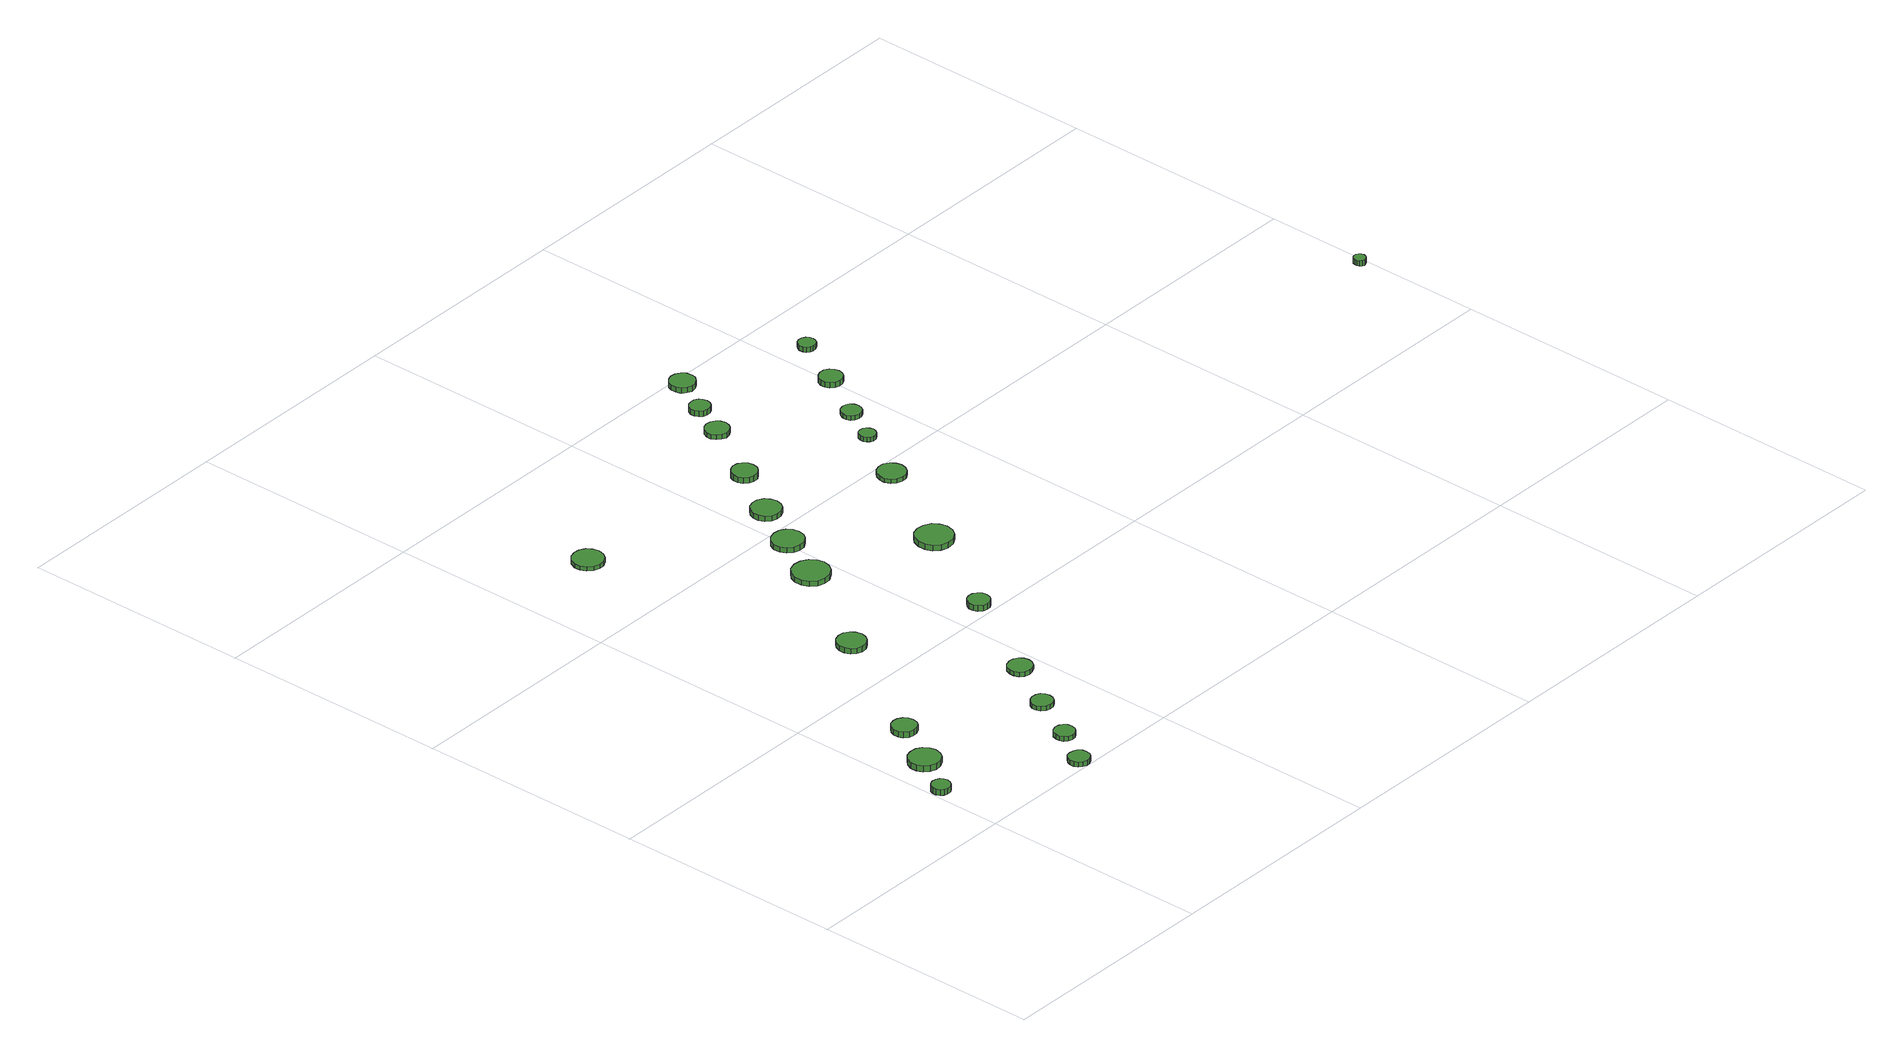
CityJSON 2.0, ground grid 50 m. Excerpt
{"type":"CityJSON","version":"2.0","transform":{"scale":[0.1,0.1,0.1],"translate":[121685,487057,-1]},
"CityObjects":{
"tree1":{"type":"SolitaryVegetationObject","attributes":{"function":"something"},"geometry":[{"type":"MultiSurface","lod":"1","boundaries":[[[0,1,2,3,4,5,6,7,8,9,10,11,12,13,14]],[[15,16,17,18,19,20,21,22,23,24,25,26,27,28,29]],[[0,29,28,1]],[[1,28,27,2]],[[2,27,26,3]],[[3,26,25,4]],[[4,25,24,5]],[[5,24,23,6]],[[6,23,22,7]],[[7,22,21,8]],[[8,21,20,9]],[[9,20,19,10]],[[10,19,18,11]],[[11,18,17,12]],[[12,17,16,13]],[[13,16,15,14]],[[14,15,29,0]]]}]},
"tree2":{"type":"SolitaryVegetationObject","attributes":{"function":"something"},"geometry":[{"type":"MultiSurface","lod":"1","boundaries":[[[30,31,32,33,34,35,36,37,38,39,40,41,42,43,44]],[[45,46,47,48,49,50,51,52,53,54,55,56,57,58,59]],[[30,59,58,31]],[[31,58,57,32]],[[32,57,56,33]],[[33,56,55,34]],[[34,55,54,35]],[[35,54,53,36]],[[36,53,52,37]],[[37,52,51,38]],[[38,51,50,39]],[[39,50,49,40]],[[40,49,48,41]],[[41,48,47,42]],[[42,47,46,43]],[[43,46,45,44]],[[44,45,59,30]]]}]},
"tree3":{"type":"SolitaryVegetationObject","attributes":{"function":"something"},"geometry":[{"type":"MultiSurface","lod":"1","boundaries":[[[60,61,62,63,64,65,66,67,68,69,70,71,72,73,74]],[[75,76,77,78,79,80,81,82,83,84,85,86,87,88,89]],[[60,89,88,61]],[[61,88,87,62]],[[62,87,86,63]],[[63,86,85,64]],[[64,85,84,65]],[[65,84,83,66]],[[66,83,82,67]],[[67,82,81,68]],[[68,81,80,69]],[[69,80,79,70]],[[70,79,78,71]],[[71,78,77,72]],[[72,77,76,73]],[[73,76,75,74]],[[74,75,89,60]]]}]},
"tree4":{"type":"SolitaryVegetationObject","attributes":{"function":"something"},"geometry":[{"type":"MultiSurface","lod":"1","boundaries":[[[90,91,92,93,94,95,96,97,98,99,100,101,102,103,104]],[[105,106,107,108,109,110,111,112,113,114,115,116,117,118,119]],[[90,119,118,91]],[[91,118,117,92]],[[92,117,116,93]],[[93,116,115,94]],[[94,115,114,95]],[[95,114,113,96]],[[96,113,112,97]],[[97,112,111,98]],[[98,111,110,99]],[[99,110,109,100]],[[100,109,108,101]],[[101,108,107,102]],[[102,107,106,103]],[[103,106,105,104]],[[104,105,119,90]]]}]},
"tree5":{"type":"SolitaryVegetationObject","attributes":{"function":"something"},"geometry":[{"type":"MultiSurface","lod":"1","boundaries":[[[120,121,122,123,124,125,126,127,128,129,130,131,132,133,134]],[[135,136,137,138,139,140,141,142,143,144,145,146,147,148,149]],[[120,149,148,121]],[[121,148,147,122]],[[122,147,146,123]],[[123,146,145,124]],[[124,145,144,125]],[[125,144,143,126]],[[126,143,142,127]],[[127,142,141,128]],[[128,141,140,129]],[[129,140,139,130]],[[130,139,138,131]],[[131,138,137,132]],[[132,137,136,133]],[[133,136,135,134]],[[134,135,149,120]]]}]},
"tree6":{"type":"SolitaryVegetationObject","attributes":{"function":"something"},"geometry":[{"type":"MultiSurface","lod":"1","boundaries":[[[150,151,152,153,154,155,156,157,158,159,160,161,162,163,164]],[[165,166,167,168,169,170,171,172,173,174,175,176,177,178,179]],[[150,179,178,151]],[[151,178,177,152]],[[152,177,176,153]],[[153,176,175,154]],[[154,175,174,155]],[[155,174,173,156]],[[156,173,172,157]],[[157,172,171,158]],[[158,171,170,159]],[[159,170,169,160]],[[160,169,168,161]],[[161,168,167,162]],[[162,167,166,163]],[[163,166,165,164]],[[164,165,179,150]]]}]},
"tree7":{"type":"SolitaryVegetationObject","attributes":{"function":"something"},"geometry":[{"type":"MultiSurface","lod":"1","boundaries":[[[180,181,182,183,184,185,186,187,188,189,190,191,192,193,194]],[[195,196,197,198,199,200,201,202,203,204,205,206,207,208,209]],[[180,209,208,181]],[[181,208,207,182]],[[182,207,206,183]],[[183,206,205,184]],[[184,205,204,185]],[[185,204,203,186]],[[186,203,202,187]],[[187,202,201,188]],[[188,201,200,189]],[[189,200,199,190]],[[190,199,198,191]],[[191,198,197,192]],[[192,197,196,193]],[[193,196,195,194]],[[194,195,209,180]]]}]},
"tree8":{"type":"SolitaryVegetationObject","attributes":{"function":"something"},"geometry":[{"type":"MultiSurface","lod":"1","boundaries":[[[210,211,212,213,214,215,216,217,218,219,220,221,222,223,224]],[[225,226,227,228,229,230,231,232,233,234,235,236,237,238,239]],[[210,239,238,211]],[[211,238,237,212]],[[212,237,236,213]],[[213,236,235,214]],[[214,235,234,215]],[[215,234,233,216]],[[216,233,232,217]],[[217,232,231,218]],[[218,231,230,219]],[[219,230,229,220]],[[220,229,228,221]],[[221,228,227,222]],[[222,227,226,223]],[[223,226,225,224]],[[224,225,239,210]]]}]},
"tree9":{"type":"SolitaryVegetationObject","attributes":{"function":"something"},"geometry":[{"type":"MultiSurface","lod":"1","boundaries":[[[240,241,242,243,244,245,246,247,248,249,250,251,252,253,254]],[[255,256,257,258,259,260,261,262,263,264,265,266,267,268,269]],[[240,269,268,241]],[[241,268,267,242]],[[242,267,266,243]],[[243,266,265,244]],[[244,265,264,245]],[[245,264,263,246]],[[246,263,262,247]],[[247,262,261,248]],[[248,261,260,249]],[[249,260,259,250]],[[250,259,258,251]],[[251,258,257,252]],[[252,257,256,253]],[[253,256,255,254]],[[254,255,269,240]]]}]},
"tree10":{"type":"SolitaryVegetationObject","attributes":{"function":"something"},"geometry":[{"type":"MultiSurface","lod":"1","boundaries":[[[270,271,272,273,274,275,276,277,278,279,280,281,282,283,284]],[[285,286,287,288,289,290,291,292,293,294,295,296,297,298,299]],[[270,299,298,271]],[[271,298,297,272]],[[272,297,296,273]],[[273,296,295,274]],[[274,295,294,275]],[[275,294,293,276]],[[276,293,292,277]],[[277,292,291,278]],[[278,291,290,279]],[[279,290,289,280]],[[280,289,288,281]],[[281,288,287,282]],[[282,287,286,283]],[[283,286,285,284]],[[284,285,299,270]]]}]},
"tree11":{"type":"SolitaryVegetationObject","attributes":{"function":"something"},"geometry":[{"type":"MultiSurface","lod":"1","boundaries":[[[300,301,302,303,304,305,306,307,308,309,310,311,312,313,314]],[[315,316,317,318,319,320,321,322,323,324,325,326,327,328,329]],[[300,329,328,301]],[[301,328,327,302]],[[302,327,326,303]],[[303,326,325,304]],[[304,325,324,305]],[[305,324,323,306]],[[306,323,322,307]],[[307,322,321,308]],[[308,321,320,309]],[[309,320,319,310]],[[310,319,318,311]],[[311,318,317,312]],[[312,317,316,313]],[[313,316,315,314]],[[314,315,329,300]]]}]},
"tree12":{"type":"SolitaryVegetationObject","attributes":{"function":"something"},"geometry":[{"type":"MultiSurface","lod":"1","boundaries":[[[330,331,332,333,334,335,336,337,338,339,340,341,342,343,344]],[[345,346,347,348,349,350,351,352,353,354,355,356,357,358,359]],[[330,359,358,331]],[[331,358,357,332]],[[332,357,356,333]],[[333,356,355,334]],[[334,355,354,335]],[[335,354,353,336]],[[336,353,352,337]],[[337,352,351,338]],[[338,351,350,339]],[[339,350,349,340]],[[340,349,348,341]],[[341,348,347,342]],[[342,347,346,343]],[[343,346,345,344]],[[344,345,359,330]]]}]},
"tree13":{"type":"SolitaryVegetationObject","attributes":{"function":"something"},"geometry":[{"type":"MultiSurface","lod":"1","boundaries":[[[360,361,362,363,364,365,366,367,368,369,370,371,372,373,374]],[[375,376,377,378,379,380,381,382,383,384,385,386,387,388,389]],[[360,389,388,361]],[[361,388,387,362]],[[362,387,386,363]],[[363,386,385,364]],[[364,385,384,365]],[[365,384,383,366]],[[366,383,382,367]],[[367,382,381,368]],[[368,381,380,369]],[[369,380,379,370]],[[370,379,378,371]],[[371,378,377,372]],[[372,377,376,373]],[[373,376,375,374]],[[374,375,389,360]]]}]},
"tree14":{"type":"SolitaryVegetationObject","attributes":{"function":"something"},"geometry":[{"type":"MultiSurface","lod":"1","boundaries":[[[390,391,392,393,394,395,396,397,398,399,400,401,402,403,404]],[[405,406,407,408,409,410,411,412,413,414,415,416,417,418,419]],[[390,419,418,391]],[[391,418,417,392]],[[392,417,416,393]],[[393,416,415,394]],[[394,415,414,395]],[[395,414,413,396]],[[396,413,412,397]],[[397,412,411,398]],[[398,411,410,399]],[[399,410,409,400]],[[400,409,408,401]],[[401,408,407,402]],[[402,407,406,403]],[[403,406,405,404]],[[404,405,419,390]]]}]},
"tree15":{"type":"SolitaryVegetationObject","attributes":{"function":"something"},"geometry":[{"type":"MultiSurface","lod":"1","boundaries":[[[420,421,422,423,424,425,426,427,428,429,430,431,432,433,434]],[[435,436,437,438,439,440,441,442,443,444,445,446,447,448,449]],[[420,449,448,421]],[[421,448,447,422]],[[422,447,446,423]],[[423,446,445,424]],[[424,445,444,425]],[[425,444,443,426]],[[426,443,442,427]],[[427,442,441,428]],[[428,441,440,429]],[[429,440,439,430]],[[430,439,438,431]],[[431,438,437,432]],[[432,437,436,433]],[[433,436,435,434]],[[434,435,449,420]]]}]},
"tree16":{"type":"SolitaryVegetationObject","attributes":{"function":"something"},"geometry":[{"type":"MultiSurface","lod":"1","boundaries":[[[450,451,452,453,454,455,456,457,458,459,460,461,462,463,464]],[[465,466,467,468,469,470,471,472,473,474,475,476,477,478,479]],[[450,479,478,451]],[[451,478,477,452]],[[452,477,476,453]],[[453,476,475,454]],[[454,475,474,455]],[[455,474,473,456]],[[456,473,472,457]],[[457,472,471,458]],[[458,471,470,459]],[[459,470,469,460]],[[460,469,468,461]],[[461,468,467,462]],[[462,467,466,463]],[[463,466,465,464]],[[464,465,479,450]]]}]},
"tree17":{"type":"SolitaryVegetationObject","attributes":{"function":"something"},"geometry":[{"type":"MultiSurface","lod":"1","boundaries":[[[480,481,482,483,484,485,486,487,488,489,490,491,492,493,494]],[[495,496,497,498,499,500,501,502,503,504,505,506,507,508,509]],[[480,509,508,481]],[[481,508,507,482]],[[482,507,506,483]],[[483,506,505,484]],[[484,505,504,485]],[[485,504,503,486]],[[486,503,502,487]],[[487,502,501,488]],[[488,501,500,489]],[[489,500,499,490]],[[490,499,498,491]],[[491,498,497,492]],[[492,497,496,493]],[[493,496,495,494]],[[494,495,509,480]]]}]},
"tree18":{"type":"SolitaryVegetationObject","attributes":{"function":"something"},"geometry":[{"type":"MultiSurface","lod":"1","boundaries":[[[510,511,512,513,514,515,516,517,518,519,520,521,522,523,524]],[[525,526,527,528,529,530,531,532,533,534,535,536,537,538,539]],[[510,539,538,511]],[[511,538,537,512]],[[512,537,536,513]],[[513,536,535,514]],[[514,535,534,515]],[[515,534,533,516]],[[516,533,532,517]],[[517,532,531,518]],[[518,531,530,519]],[[519,530,529,520]],[[520,529,528,521]],[[521,528,527,522]],[[522,527,526,523]],[[523,526,525,524]],[[524,525,539,510]]]}]},
"tree19":{"type":"SolitaryVegetationObject","attributes":{"function":"something"},"geometry":[{"type":"MultiSurface","lod":"1","boundaries":[[[540,541,542,543,544,545,546,547,548,549,550,551,552,553,554]],[[555,556,557,558,559,560,561,562,563,564,565,566,567,568,569]],[[540,569,568,541]],[[541,568,567,542]],[[542,567,566,543]],[[543,566,565,544]],[[544,565,564,545]],[[545,564,563,546]],[[546,563,562,547]],[[547,562,561,548]],[[548,561,560,549]],[[549,560,559,550]],[[550,559,558,551]],[[551,558,557,552]],[[552,557,556,553]],[[553,556,555,554]],[[554,555,569,540]]]}]},
"tree20":{"type":"SolitaryVegetationObject","attributes":{"function":"something"},"geometry":[{"type":"MultiSurface","lod":"1","boundaries":[[[570,571,572,573,574,575,576,577,578,579,580,581,582,583,584]],[[585,586,587,588,589,590,591,592,593,594,595,596,597,598,599]],[[570,599,598,571]],[[571,598,597,572]],[[572,597,596,573]],[[573,596,595,574]],[[574,595,594,575]],[[575,594,593,576]],[[576,593,592,577]],[[577,592,591,578]],[[578,591,590,579]],[[579,590,589,580]],[[580,589,588,581]],[[581,588,587,582]],[[582,587,586,583]],[[583,586,585,584]],[[584,585,599,570]]]}]},
"tree21":{"type":"SolitaryVegetationObject","attributes":{"function":"something"},"geometry":[{"type":"MultiSurface","lod":"1","boundaries":[[[600,601,602,603,604,605,606,607,608,609,610,611,612,613,614]],[[615,616,617,618,619,620,621,622,623,624,625,626,627,628,629]],[[600,629,628,601]],[[601,628,627,602]],[[602,627,626,603]],[[603,626,625,604]],[[604,625,624,605]],[[605,624,623,606]],[[606,623,622,607]],[[607,622,621,608]],[[608,621,620,609]],[[609,620,619,610]],[[610,619,618,611]],[[611,618,617,612]],[[612,617,616,613]],[[613,616,615,614]],[[614,615,629,600]]]}]},
"tree22":{"type":"SolitaryVegetationObject","attributes":{"function":"something"},"geometry":[{"type":"MultiSurface","lod":"1","boundaries":[[[630,631,632,633,634,635,636,637,638,639,640,641,642,643,644]],[[645,646,647,648,649,650,651,652,653,654,655,656,657,658,659]],[[630,659,658,631]],[[631,658,657,632]],[[632,657,656,633]],[[633,656,655,634]],[[634,655,654,635]],[[635,654,653,636]],[[636,653,652,637]],[[637,652,651,638]],[[638,651,650,639]],[[639,650,649,640]],[[640,649,648,641]],[[641,648,647,642]],[[642,647,646,643]],[[643,646,645,644]],[[644,645,659,630]]]}]},
"tree23":{"type":"SolitaryVegetationObject","attributes":{"function":"something"},"geometry":[{"type":"MultiSurface","lod":"1","boundaries":[[[660,661,662,663,664,665,666,667,668,669,670,671,672,673,674]],[[675,676,677,678,679,680,681,682,683,684,685,686,687,688,689]],[[660,689,688,661]],[[661,688,687,662]],[[662,687,686,663]],[[663,686,685,664]],[[664,685,684,665]],[[665,684,683,666]],[[666,683,682,667]],[[667,682,681,668]],[[668,681,680,669]],[[669,680,679,670]],[[670,679,678,671]],[[671,678,677,672]],[[672,677,676,673]],[[673,676,675,674]],[[674,675,689,660]]]}]},
"tree24":{"type":"SolitaryVegetationObject","attributes":{"function":"something"},"geometry":[{"type":"MultiSurface","lod":"1","boundaries":[[[690,691,692,693,694,695,696,697,698,699,700,701,702,703,704]],[[705,706,707,708,709,710,711,712,713,714,715,716,717,718,719]],[[690,719,718,691]],[[691,718,717,692]],[[692,717,716,693]],[[693,716,715,694]],[[694,715,714,695]],[[695,714,713,696]],[[696,713,712,697]],[[697,712,711,698]],[[698,711,710,699]],[[699,710,709,700]],[[700,709,708,701]],[[701,708,707,702]],[[702,707,706,703]],[[703,706,705,704]],[[704,705,719,690]]]}]}
},
"vertices":[
[43,156,20],[41,164,20],[36,171,20],[29,175,20],[20,176,20],[12,173,20],[6,168,20],[3,160,20],[3,152,20],[6,144,20],[12,139,20],[20,136,20],[29,137,20],[36,141,20],[41,148,20],[41,148,7],[36,141,7],[29,137,7],[20,136,7],[12,139,7],[6,144,7],[3,152,7],[3,160,7],[6,168,7],[12,173,7],[20,176,7],[29,175,7],[36,171,7],[41,164,7],[43,156,7],
[112,245,19],[109,258,19],[101,270,19],[89,277,19],[75,278,19],[61,274,19],[51,264,19],[45,252,19],[45,238,19],[51,225,19],[61,216,19],[75,211,19],[89,213,19],[101,220,19],[109,231,19],[109,231,6],[101,220,6],[89,213,6],[75,211,6],[61,216,6],[51,225,6],[45,238,6],[45,252,6],[51,264,6],[61,274,6],[75,278,6],[89,277,6],[101,270,6],[109,258,6],[112,245,6],
[166,349,19],[164,360,19],[158,368,19],[148,374,19],[138,375,19],[127,372,19],[119,364,19],[115,354,19],[115,343,19],[119,334,19],[127,326,19],[138,323,19],[148,324,19],[158,329,19],[164,338,19],[164,338,6],[158,329,6],[148,324,6],[138,323,6],[127,326,6],[119,334,6],[115,343,6],[115,354,6],[119,364,6],[127,372,6],[138,375,6],[148,374,6],[158,368,6],[164,360,6],[166,349,6],
[299,23,16],[298,32,16],[292,40,16],[284,44,16],[275,45,16],[266,43,16],[259,36,16],[255,28,16],[255,18,16],[259,10,16],[266,4,16],[275,1,16],[284,2,16],[292,6,16],[298,14,16],[298,14,5],[292,6,5],[284,2,5],[275,1,5],[266,4,5],[259,10,5],[255,18,5],[255,28,5],[259,36,5],[266,43,5],[275,45,5],[284,44,5],[292,40,5],[298,32,5],[299,23,5],
[351,104,16],[349,113,16],[344,120,16],[336,125,16],[327,126,16],[318,123,16],[311,117,16],[308,109,16],[308,99,16],[311,91,16],[318,85,16],[327,82,16],[336,83,16],[344,88,16],[349,95,16],[349,95,5],[344,88,5],[336,83,5],[327,82,5],[318,85,5],[311,91,5],[308,99,5],[308,109,5],[311,117,5],[318,123,5],[327,126,5],[336,125,5],[344,120,5],[349,113,5],[351,104,5],
[408,209,15],[406,219,15],[401,227,15],[392,231,15],[383,232,15],[374,229,15],[366,223,15],[362,214,15],[362,204,15],[366,196,15],[374,189,15],[383,186,15],[392,187,15],[401,192,15],[406,200,15],[406,200,5],[401,192,5],[392,187,5],[383,186,5],[374,189,5],[366,196,5],[362,204,5],[362,214,5],[366,223,5],[374,229,5],[383,232,5],[392,231,5],[401,227,5],[406,219,5],[408,209,5],
[332,620,22],[329,633,22],[322,643,22],[311,650,22],[298,651,22],[286,647,22],[277,638,22],[272,627,22],[272,614,22],[277,602,22],[286,594,22],[298,590,22],[311,591,22],[322,598,22],[329,608,22],[329,608,10],[322,598,10],[311,591,10],[298,590,10],[286,594,10],[277,602,10],[272,614,10],[272,627,10],[277,638,10],[286,647,10],[298,651,10],[311,650,10],[322,643,10],[329,633,10],[332,620,10],
[479,322,15],[477,333,15],[471,342,15],[461,347,15],[451,348,15],[440,345,15],[432,338,15],[428,328,15],[428,317,15],[432,307,15],[440,300,15],[451,297,15],[461,298,15],[471,303,15],[477,312,15],[477,312,5],[471,303,5],[461,298,5],[451,297,5],[440,300,5],[432,307,5],[428,317,5],[428,328,5],[432,338,5],[440,345,5],[451,348,5],[461,347,5],[471,342,5],[477,333,5],[479,322,5],
[238,1206,15],[235,1220,15],[227,1231,15],[215,1238,15],[202,1239,15],[189,1235,15],[179,1226,15],[173,1213,15],[173,1200,15],[179,1187,15],[189,1178,15],[202,1174,15],[215,1175,15],[227,1182,15],[235,1193,15],[235,1193,5],[227,1182,5],[215,1175,5],[202,1174,5],[189,1178,5],[179,1187,5],[173,1200,5],[173,1213,5],[179,1226,5],[189,1235,5],[202,1239,5],[215,1238,5],[227,1231,5],[235,1220,5],[238,1206,5],
[479,841,24],[475,857,24],[466,870,24],[451,878,24],[435,880,24],[419,875,24],[407,864,24],[401,849,24],[401,833,24],[407,818,24],[419,807,24],[435,802,24],[451,803,24],[466,812,24],[475,825,24],[475,825,12],[466,812,12],[451,803,12],[435,802,12],[419,807,12],[407,818,12],[401,833,12],[401,849,12],[407,864,12],[419,875,12],[435,880,12],[451,878,12],[466,870,12],[475,857,12],[479,841,12],
[594,527,24],[592,537,24],[586,545,24],[578,550,24],[568,551,24],[559,548,24],[552,541,24],[548,532,24],[548,523,24],[552,514,24],[559,507,24],[568,504,24],[578,505,24],[586,510,24],[592,518,24],[592,518,11],[586,510,11],[578,505,11],[568,504,11],[559,507,11],[552,514,11],[548,523,11],[548,532,11],[552,541,11],[559,548,11],[568,551,11],[578,550,11],[586,545,11],[592,537,11],[594,527,11],
[537,954,19],[534,968,19],[526,979,19],[514,986,19],[500,987,19],[486,983,19],[476,974,19],[470,961,19],[470,947,19],[476,934,19],[486,925,19],[500,921,19],[514,922,19],[526,929,19],[534,940,19],[534,940,7],[526,929,7],[514,922,7],[500,921,7],[486,925,7],[476,934,7],[470,947,7],[470,961,7],[476,974,7],[486,983,7],[500,987,7],[514,986,7],[526,979,7],[534,968,7],[537,954,7],
[595,1060,17],[592,1073,17],[585,1084,17],[573,1091,17],[560,1092,17],[547,1088,17],[537,1079,17],[532,1067,17],[532,1054,17],[537,1042,17],[547,1033,17],[560,1029,17],[573,1030,17],[585,1037,17],[592,1047,17],[592,1047,5],[585,1037,5],[573,1030,5],[560,1029,5],[547,1033,5],[537,1042,5],[532,1054,5],[532,1067,5],[537,1079,5],[547,1088,5],[560,1092,5],[573,1091,5],[585,1084,5],[592,1073,5],[595,1060,5],
[731,744,24],[727,760,24],[718,773,24],[703,781,24],[687,783,24],[671,778,24],[659,767,24],[653,752,24],[653,735,24],[659,720,24],[671,709,24],[687,704,24],[703,706,24],[718,714,24],[727,727,24],[727,727,12],[718,714,12],[703,706,12],[687,704,12],[671,709,12],[659,720,12],[653,735,12],[653,752,12],[659,767,12],[671,778,12],[687,783,12],[703,781,12],[718,773,12],[727,760,12],[731,744,12],
[663,1178,18],[661,1189,18],[654,1198,18],[645,1204,18],[633,1205,18],[623,1201,18],[614,1194,18],[610,1184,18],[610,1172,18],[614,1162,18],[623,1154,18],[633,1151,18],[645,1152,18],[654,1158,18],[661,1167,18],[661,1167,5],[654,1158,5],[645,1152,5],[633,1151,5],[623,1154,5],[614,1162,5],[610,1172,5],[610,1184,5],[614,1194,5],[623,1201,5],[633,1205,5],[645,1204,5],[654,1198,5],[661,1189,5],[663,1178,5],
[852,963,15],[849,975,15],[842,985,15],[831,992,15],[819,993,15],[807,989,15],[798,981,15],[793,969,15],[793,957,15],[798,945,15],[807,937,15],[819,933,15],[831,934,15],[842,941,15],[849,951,15],[849,951,6],[842,941,6],[831,934,6],[819,933,6],[807,937,6],[798,945,6],[793,957,6],[793,969,6],[798,981,6],[807,989,6],[819,993,6],[831,992,6],[842,985,6],[849,975,6],[852,963,6],
[746,1319,16],[743,1329,16],[737,1337,16],[728,1343,16],[718,1344,16],[708,1341,16],[700,1334,16],[695,1324,16],[695,1313,16],[700,1304,16],[708,1297,16],[718,1293,16],[728,1295,16],[737,1300,16],[743,1308,16],[743,1308,5],[737,1300,5],[728,1295,5],[718,1293,5],[708,1297,5],[700,1304,5],[695,1313,5],[695,1324,5],[700,1334,5],[708,1341,5],[718,1344,5],[728,1343,5],[737,1337,5],[743,1329,5],[746,1319,5],
[780,1395,18],[778,1404,18],[773,1411,18],[765,1416,18],[756,1416,18],[747,1414,18],[741,1408,18],[737,1400,18],[737,1391,18],[741,1383,18],[747,1377,18],[756,1374,18],[765,1375,18],[773,1379,18],[778,1386,18],[778,1386,5],[773,1379,5],[765,1375,5],[756,1374,5],[747,1377,5],[741,1383,5],[737,1391,5],[737,1400,5],[741,1408,5],[747,1414,5],[756,1416,5],[765,1416,5],[773,1411,5],[778,1404,5],[780,1395,5],
[913,1087,16],[911,1094,16],[907,1100,16],[901,1104,16],[893,1105,16],[886,1103,16],[881,1098,16],[878,1091,16],[878,1083,16],[881,1077,16],[886,1072,16],[893,1069,16],[901,1070,16],[907,1074,16],[911,1080,16],[911,1080,6],[907,1074,6],[901,1070,6],[893,1069,6],[886,1072,6],[881,1077,6],[878,1083,6],[878,1091,6],[881,1098,6],[886,1103,6],[893,1105,6],[901,1104,6],[907,1100,6],[911,1094,6],[913,1087,6],
[832,1479,17],[830,1490,17],[823,1499,17],[813,1505,17],[802,1506,17],[792,1503,17],[783,1495,17],[779,1485,17],[779,1474,17],[783,1463,17],[792,1456,17],[802,1452,17],[813,1454,17],[823,1459,17],[830,1468,17],[830,1468,5],[823,1459,5],[813,1454,5],[802,1452,5],[792,1456,5],[783,1463,5],[779,1474,5],[779,1485,5],[783,1495,5],[792,1503,5],[802,1506,5],[813,1505,5],[823,1499,5],[830,1490,5],[832,1479,5],
[959,1164,16],[957,1172,16],[952,1180,16],[944,1184,16],[935,1185,16],[926,1182,16],[920,1176,16],[916,1168,16],[916,1159,16],[920,1151,16],[926,1145,16],[935,1142,16],[944,1143,16],[952,1148,16],[957,1155,16],[957,1155,6],[952,1148,6],[944,1143,6],[935,1142,6],[926,1145,6],[920,1151,6],[916,1159,6],[916,1168,6],[920,1176,6],[926,1182,6],[935,1185,6],[944,1184,6],[952,1180,6],[957,1172,6],[959,1164,6],
[1028,1272,17],[1026,1282,17],[1020,1290,17],[1011,1296,17],[1001,1297,17],[991,1293,17],[983,1287,17],[979,1277,17],[979,1267,17],[983,1258,17],[991,1251,17],[1001,1248,17],[1011,1249,17],[1020,1254,17],[1026,1262,17],[1026,1262,5],[1020,1254,5],[1011,1249,5],[1001,1248,5],[991,1251,5],[983,1258,5],[979,1267,5],[979,1277,5],[983,1287,5],[991,1293,5],[1001,1297,5],[1011,1296,5],[1020,1290,5],[1026,1282,5],[1028,1272,5],
[1085,1386,16],[1083,1394,16],[1079,1400,16],[1072,1404,16],[1064,1405,16],[1057,1403,16],[1051,1397,16],[1048,1390,16],[1048,1382,16],[1051,1375,16],[1057,1370,16],[1064,1368,16],[1072,1369,16],[1079,1372,16],[1083,1379,16],[1083,1379,5],[1079,1372,5],[1072,1369,5],[1064,1368,5],[1057,1370,5],[1051,1375,5],[1048,1382,5],[1048,1390,5],[1051,1397,5],[1057,1403,5],[1064,1405,5],[1072,1404,5],[1079,1400,5],[1083,1394,5],[1085,1386,5],
[1985,758,31],[1984,764,31],[1981,768,31],[1976,771,31],[1971,771,31],[1966,770,31],[1962,766,31],[1960,761,31],[1960,756,31],[1962,751,31],[1966,747,31],[1971,745,31],[1976,746,31],[1981,749,31],[1984,753,31],[1984,753,19],[1981,749,19],[1976,746,19],[1971,745,19],[1966,747,19],[1962,751,19],[1960,756,19],[1960,761,19],[1962,766,19],[1966,770,19],[1971,771,19],[1976,771,19],[1981,768,19],[1984,764,19],[1985,758,19]
]}
